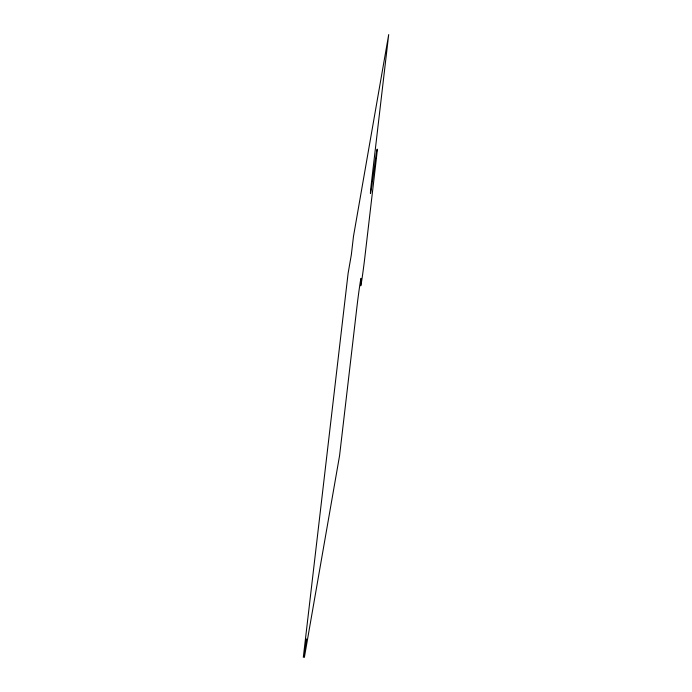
<?xml version="1.0" encoding="UTF-8"?>
<svg xmlns="http://www.w3.org/2000/svg" width="692" height="692" viewBox="0 0 692 692"><rect width="100%" height="100%" fill="white"/><g stroke="black" fill="none" stroke-linecap="round" stroke-linejoin="round"><path stroke-width="1.04" d="M361.042 279.43L360.722 284.853A20.803 0.476 -82.7 0 0 362.002 278.815A20.803 0.476 -82.7 0 0 364.987 256.066L376.137 160.553A20.803 0.476 -82.7 0 0 377.131 149.178A20.803 0.476 -82.7 0 0 374.908 163.217L372.711 179.427A20.803 0.476 -82.7 0 1 370.488 193.475A20.803 0.476 -82.7 0 1 371.492 182.091L388.696 34.6L353.491 236.301L351.337 254.768L348.128 273.184L303.304 657.348L306.521 638.932L304.368 657.4L339.564 455.699L356.778 308.208A20.803 0.476 -82.7 0 1 359.753 285.459A20.803 0.476 -82.7 0 1 361.042 279.43"/></g></svg>
